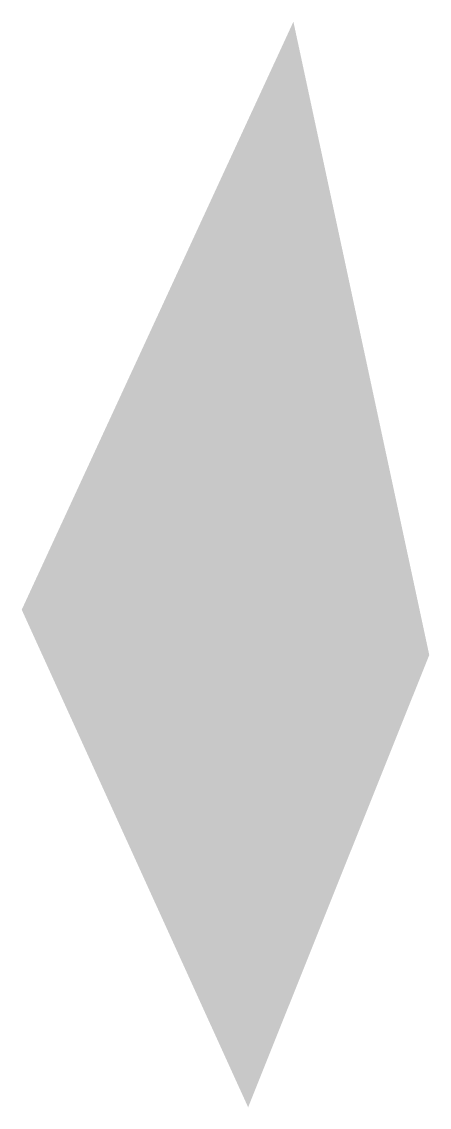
# Model space of a CAD drawing. Extents: x 452.5 to 457, y 284.5 to 296.5.
import ezdxf

# ---------------------------------------------------------------- set-up
doc = ezdxf.new("R2010")
doc.units = 0
doc.layers.get('0').update_dxf_attribs({"linetype": 'CONTINUOUS'})

msp = doc.modelspace()

# ---------------------------------------------------------------- linework, layer by layer
at = {"color": 0}
msp.add_solid([(455, 284.5), (452.5, 290), (457, 289.5), (455.5, 296.5)], dxfattribs=at)

doc.saveas('drawing.dxf')
